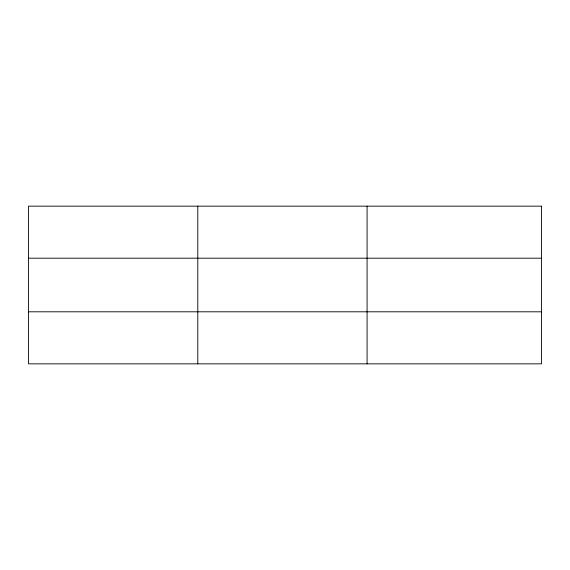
<?xml version="1.0" encoding="UTF-8"?>
<svg xmlns="http://www.w3.org/2000/svg" width="570" height="570" viewBox="0 0 570 570"><rect width="100%" height="100%" fill="white"/><g stroke="black" fill="none" stroke-linecap="round" stroke-linejoin="round"><path stroke-width="0.85" d="M197.79 206.155L197.79 363.845M367.08 206.155L367.08 363.845M28.5 258.196L541.5 258.196M28.5 311.804L541.5 311.804M541.5 206.155L541.5 363.845L28.5 363.845L28.5 206.155L541.5 206.155"/></g></svg>
